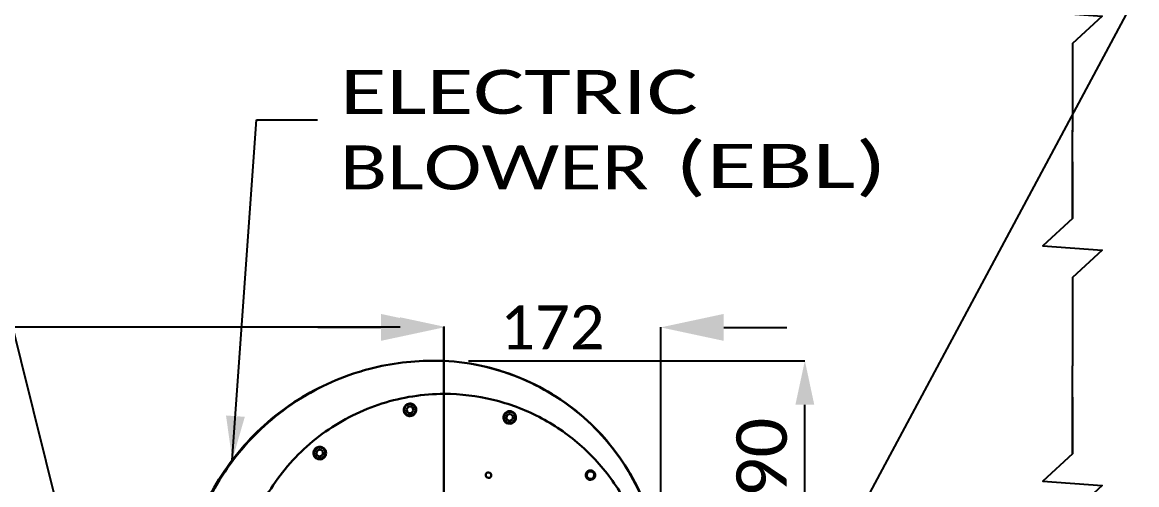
# Model space of a CAD drawing. Header units: millimetres. Extents: x 13935 to 21534, y -198 to 9202.
# Drawn here: x 15320 to 16205, y 3197 to 3564 of the extents above; entities that cross this region are included whole.
import ezdxf
from ezdxf.enums import TextEntityAlignment as Align

# ---------------------------------------------------------------- set-up
doc = ezdxf.new("R2010")
doc.units = ezdxf.units.MM
doc.header["$LTSCALE"] = 326.7
doc.header["$PDMODE"] = 3
doc.header["$PDSIZE"] = 8
doc.layers.get('0').update_dxf_attribs({"linetype": 'CONTINUOUS'})
doc.layers.get('Defpoints').update_dxf_attribs({"linetype": 'CONTINUOUS'})
doc.styles.get("Standard").update_dxf_attribs({"font": 'calibri.ttf'})
doc.dimstyles.new('DIMSTYLE_1', dxfattribs={"dimtxt": 40, "dimasz": 35, "dimexe": 0.08, "dimexo": 1, "dimgap": 1, "dimtad": 1, "dimdsep": 46, "dimtxsty": 'Standard', "dimblk": '_FILLED', "dimblk1": '_FILLED', "dimblk2": '_FILLED', "dimcen": 0.09, "dimazin": 2, "dimtp": 0.01, "dimtm": 0.01, "dimtfac": 1, "dimtofl": 0, "dimtmove": 0, "dimatfit": 3, "dimldrblk": '_FILLED', "dimfxl": 1, "dimtolj": 1, "dimarcsym": 0})
doc.dimstyles.new('DIMSTYLE_2', dxfattribs={"dimtxt": 40, "dimasz": 35, "dimexe": 0.08, "dimexo": 1, "dimgap": 1, "dimtad": 1, "dimdec": 0, "dimdsep": 46, "dimtxsty": 'Standard', "dimblk": '_FILLED', "dimblk1": '_FILLED', "dimblk2": '_FILLED', "dimcen": 0.09, "dimazin": 2, "dimtp": 0.01, "dimtm": 0.01, "dimtfac": 1, "dimtdec": 0, "dimtofl": 0, "dimtmove": 0, "dimatfit": 3, "dimldrblk": '_FILLED', "dimfxl": 1, "dimtolj": 1, "dimarcsym": 0})
doc.dimstyles.get("Standard").update_dxf_attribs({"dimtxt": 35, "dimasz": 35, "dimexe": 0.08, "dimexo": 1, "dimtad": 1, "dimdsep": 46, "dimtxsty": 'Standard', "dimblk": '_FILLED', "dimblk1": '_FILLED', "dimblk2": '_FILLED', "dimcen": 0.09, "dimazin": 2, "dimtol": 1, "dimtp": 0.01, "dimtm": 0.01, "dimtfac": 1, "dimtofl": 0, "dimtmove": 0, "dimatfit": 3, "dimldrblk": '_FILLED', "dimfxl": 1, "dimtolj": 1, "dimarcsym": 0})

# ---------------------------------------------------------------- blocks, each defined once
blk = doc.blocks.new('_FILLED')
at = {"color": 0, "linetype": 'ByBlock'}
blk.add_solid([(0, 0), (-1, 0.214), (-1, -0.214)], dxfattribs=at)
blk = doc.blocks.new('*D126')
at = {"color": 0, "linetype": 'Continuous', "lineweight": -2}
for p, q in [((15674.55, 3295.55), (15941.68, 3295.55)), ((15941.6, 3140.44), (15941.6, 3260.55)), ((15662.57, 3105.44), (15941.68, 3105.44))]:
    blk.add_line(p, q, dxfattribs=at)
at = {"layer": 'Defpoints', "color": 0}
for p in [(15673.55, 3295.55), (15941.6, 3295.55), (15661.57, 3105.44)]:
    blk.add_point(p, dxfattribs=at)
at = {"color": 0, "linetype": 'ByBlock', "lineweight": -2, "xscale": 35, "yscale": 35, "zscale": 35}
for p, rotation in [((15941.6, 3295.55), 90), ((15941.6, 3105.44), 270)]:
    blk.add_blockref('_FILLED', p, dxfattribs=dict(at, rotation=rotation))
at = {"color": 0, "lineweight": 30, "insert": (15887.26, 3202.85), "char_height": 40, "attachment_point": 2, "rotation": 90, "line_spacing_factor": 0.9}
blk.add_mtext('\\A1;190', dxfattribs=at)
blk = doc.blocks.new('*D2003')
at = {"color": 0, "linetype": 'Continuous', "lineweight": -2}
for p, q in [((14757.24, 2762.19), (14757.24, 3322.6)), ((14792.24, 3322.52), (15620.34, 3322.52)), ((15655.34, 3106.66), (15655.34, 3322.6))]:
    blk.add_line(p, q, dxfattribs=at)
at = {"layer": 'Defpoints', "color": 0}
for p in [(15655.34, 3322.52), (15655.34, 3105.66), (14757.24, 2761.19)]:
    blk.add_point(p, dxfattribs=at)
at = {"color": 0, "linetype": 'ByBlock', "lineweight": -2, "xscale": 35, "yscale": 35, "zscale": 35, "rotation": 180}
blk.add_blockref('_FILLED', (14757.24, 3322.52), dxfattribs=at)
at = {"color": 0, "linetype": 'ByBlock', "lineweight": -2, "xscale": 35, "yscale": 35, "zscale": 35}
blk.add_blockref('_FILLED', (15655.34, 3322.52), dxfattribs=at)
at = {"color": 0, "lineweight": 30, "insert": (15193.23, 3343.52), "char_height": 40, "attachment_point": 5}
blk.add_mtext('\\A1;\\A1;E', dxfattribs=at)
blk = doc.blocks.new('*D2004')
at = {"color": 0, "lineweight": -2}
for p, q in [((15605.08, 3321.99), (15555.08, 3321.99)), ((15655.08, 3106.88), (15655.08, 3322.07)), ((15827.22, 3106.88), (15827.22, 3322.07)), ((15877.22, 3321.99), (15927.22, 3321.99))]:
    blk.add_line(p, q, dxfattribs=at)
at = {"layer": 'Defpoints', "color": 0}
for p in [(15827.22, 3321.99), (15655.08, 3105.88), (15827.22, 3105.88)]:
    blk.add_point(p, dxfattribs=at)
at = {"color": 0, "linetype": 'ByBlock', "lineweight": -2, "xscale": 50, "yscale": 50, "zscale": 50}
blk.add_blockref('_FILLED', (15655.08, 3321.99), dxfattribs=at)
at = {"color": 0, "linetype": 'ByBlock', "lineweight": -2, "xscale": 50, "yscale": 50, "zscale": 50, "rotation": 180}
blk.add_blockref('_FILLED', (15827.22, 3321.99), dxfattribs=at)
at = {"color": 0, "lineweight": 30, "insert": (15741.15, 3321.99), "char_height": 35, "attachment_point": 5}
blk.add_mtext('\\A1;\\A1;172', dxfattribs=at)

msp = doc.modelspace()

# ---------------------------------------------------------------- linework, layer by layer
for p, q in [((16154.04418, 3547.40077), (16154.04418, 3477.40077)), ((16154.04418, 3547.40077), (16154.04418, 3477.40077)), ((16154.04418, 3408.57872), (16154.04418, 3478.57872)), ((16154.04418, 3408.57872), (16154.04418, 3478.57872)), ((16154.04418, 3361.57872), (16154.04418, 3291.57872)), ((16154.04418, 3361.57872), (16154.04418, 3291.57872)), ((16154.04418, 3221.57872), (16154.04418, 3291.57872)), ((16154.04418, 3221.57872), (16154.04418, 3291.57872))]:
    msp.add_line(p, q)
at = {"color": 0, "linetype": 'Continuous', "lineweight": 30}
for p, q in [((15645.36469, 3295.54586), (15645.54356, 3295.54674)), ((15645.36506, 3295.47609), (15645.54382, 3295.48889)), ((15626.978, 3259.16501), (15625.25677, 3256.84753)), ((15626.40315, 3254.19817), (15625.25677, 3256.84753)), ((15629.8456, 3258.83312), (15626.978, 3259.16501)), ((15629.27075, 3253.86628), (15630.99198, 3256.18375)), ((15629.8456, 3258.83312), (15630.99198, 3256.18375)), ((15626.40315, 3254.19817), (15629.27075, 3253.86628)), ((15704.65916, 3249.30893), (15704.99105, 3252.17654)), ((15704.65916, 3249.30893), (15706.97663, 3247.5877)), ((15707.64041, 3253.32291), (15704.99105, 3252.17654)), ((15706.97663, 3247.5877), (15709.626, 3248.73408)), ((15709.95789, 3251.60168), (15707.64041, 3253.32291)), ((15709.95789, 3251.60168), (15709.626, 3248.73408)), ((15554.20125, 3223.89316), (15553.86936, 3221.02555)), ((15556.18684, 3219.30432), (15553.86936, 3221.02555)), ((15556.85062, 3225.03954), (15554.20125, 3223.89316)), ((15556.18684, 3219.30432), (15558.8362, 3220.4507)), ((15556.85062, 3225.03954), (15559.16809, 3223.31831)), ((15558.8362, 3220.4507), (15559.16809, 3223.31831))]:
    msp.add_line(p, q, dxfattribs=at)
for points in [[(16154.04418, 3639.39346), (16154.04418, 3594.40077), (16130.55758, 3572.62426), (16177.53078, 3569.17728), (16154.04418, 3547.40077), (16154.04418, 3478.57872)], [(16154.04418, 3639.39346), (16154.04418, 3594.40077), (16130.55758, 3572.62426), (16177.53078, 3569.17728), (16154.04418, 3547.40077), (16154.04418, 3478.57872)], [(16154.04418, 3453.5714), (16154.04418, 3408.57872), (16130.55758, 3386.8022), (16177.53078, 3383.35523), (16154.04418, 3361.57872), (16154.04418, 3292.75666)], [(16154.04418, 3453.5714), (16154.04418, 3408.57872), (16130.55758, 3386.8022), (16177.53078, 3383.35523), (16154.04418, 3361.57872), (16154.04418, 3292.75666)], [(16154.04418, 3266.5714), (16154.04418, 3221.57872), (16130.55758, 3199.8022), (16177.53078, 3196.35523), (16154.04418, 3174.57872), (16154.04418, 3105.75666)], [(16154.04418, 3266.5714), (16154.04418, 3221.57872), (16130.55758, 3199.8022), (16177.53078, 3196.35523), (16154.04418, 3174.57872), (16154.04418, 3105.75666)]]:
    msp.add_lwpolyline(points)
for centre, radius, start, end in [((15646.55821, 3095.65453), 199.89489, 90.3420998, 105.55432743), ((15646.43328, 3097.22716), 198.32158, 90.01535477, 90.25704543), ((15646.39177, 3114.16004), 181.38869, 79.3965129, 90.00367602), ((15646.40902, 3096.64642), 198.89939, 106.19200081, 108.52151777), ((15646.36597, 3096.78742), 198.75198, 105.58851536, 106.19141781), ((15628.12629, 3256.48342), 4.43178, 83.44852143, 103.31661478), ((15707.31249, 3250.4896), 4.43399, 253.46657742, 273.32450263), ((15771.42212, 3204.68036), 3.27652, 270.14722191, 287.80026947)]:
    msp.add_arc(centre, radius, start, end, dxfattribs=at)
for points, knots in [([(15679.68658, 3292.49875), (15699.94307, 3288.73255), (15739.48324, 3274.0826), (15787.69288, 3233.53433), (15819.51867, 3179.17029), (15827.28119, 3137.72444), (15827.57357, 3117.12308)], [0, 0, 0, 0, 0.250001913, 0.500001053, 0.750000542, 1, 1, 1, 1]), ([(15679.76932, 3292.45137), (15700.20351, 3288.62181), (15740.07501, 3273.71703), (15788.48786, 3232.49048), (15820.10604, 3177.32036), (15827.42281, 3135.38733), (15827.42837, 3114.59721)], [0, 0, 0, 0, 0.249997451, 0.499998309, 0.750000416, 1, 1, 1, 1]), ([(15583.22686, 3285.24861), (15564.31237, 3279.01307), (15528.14027, 3260.69052), (15484.68185, 3218.41224), (15455.70779, 3165.15302), (15447.83111, 3125.37748), (15446.93439, 3105.48203)], [0, 0, 0, 0, 0.250000688, 0.500000754, 0.750001467, 1, 1, 1, 1]), ([(15447.63194, 3105.42102), (15448.51913, 3125.27625), (15456.33788, 3164.97222), (15485.1396, 3218.17435), (15528.36857, 3260.49573), (15564.38191, 3278.93064), (15583.22649, 3285.2437)], [0, 0, 0, 0, 0.250010641, 0.500007491, 0.750003343, 1, 1, 1, 1]), ([(15501.31972, 3160.30273), (15506.89714, 3176.03207), (15523.01798, 3205.96825), (15559.56893, 3241.29811), (15605.07536, 3263.95536), (15638.67613, 3269.155), (15655.36503, 3269.16093)], [0, 0, 0, 0, 0.250000071, 0.500000033, 0.750000064, 1, 1, 1, 1]), ([(15655.36503, 3269.16093), (15668.3587, 3269.16555), (15694.45348, 3266.04565), (15731.29231, 3252.25111), (15763.84064, 3230.12308), (15790.22046, 3200.92069), (15808.93885, 3166.30427), (15818.92936, 3128.23586), (15819.63267, 3088.90523), (15813.86022, 3063.26643), (15809.51764, 3051.01956)], [0, 0, 0, 0, 0.124999895, 0.249999954, 0.374999914, 0.500000015, 0.625000119, 0.750000148, 0.874997028, 1, 1, 1, 1]), ([(15628.12398, 3261.51552), (15626.54138, 3261.51468), (15623.16736, 3259.77179), (15622.908, 3255.98253), (15623.53649, 3254.53006)], [0, 0, 0, 0, 0.499996796, 1, 1, 1, 1]), ([(15624.0862, 3254.76833), (15623.59389, 3255.90611), (15623.6344, 3258.76466), (15625.89944, 3260.50892), (15627.10551, 3260.79604)], [0, 0, 0, 0, 0.499990682, 1, 1, 1, 1]), ([(15632.16255, 3258.26296), (15632.74508, 3256.91668), (15632.40284, 3253.33675), (15629.07392, 3251.97569), (15627.61682, 3252.14503)], [0, 0, 0, 0, 0.499997957, 1, 1, 1, 1]), ([(15632.71415, 3258.50123), (15632.33475, 3259.37807), (15631.03277, 3260.94302), (15629.07921, 3261.51602), (15628.12398, 3261.51552)], [0, 0, 0, 0, 0.50004414, 1, 1, 1, 1]), ([(15628.12666, 3251.51577), (15629.70926, 3251.51661), (15633.08328, 3253.2595), (15633.34264, 3257.04875), (15632.71415, 3258.50123)], [0, 0, 0, 0, 0.499996796, 1, 1, 1, 1]), ([(15628.63193, 3260.88626), (15629.38571, 3260.79866), (15630.87355, 3260.21586), (15631.86113, 3258.95955), (15632.16255, 3258.26296)], [0, 0, 0, 0, 0.49994642, 1, 1, 1, 1]), ([(15623.53649, 3254.53006), (15623.91589, 3253.65322), (15625.21787, 3252.08827), (15627.17143, 3251.51527), (15628.12666, 3251.51577)], [0, 0, 0, 0, 0.50004414, 1, 1, 1, 1]), ([(15702.34263, 3251.03016), (15702.18582, 3249.67528), (15703.08735, 3246.69246), (15705.94684, 3245.4555), (15707.31081, 3245.45538)], [0, 0, 0, 0, 0.499991847, 1, 1, 1, 1]), ([(15707.30813, 3255.45523), (15706.12196, 3255.45535), (15703.66532, 3254.54421), (15702.479, 3252.20845), (15702.34263, 3251.03016)], [0, 0, 0, 0, 0.500002678, 1, 1, 1, 1]), ([(15702.78118, 3248.35252), (15702.97579, 3247.6785), (15703.76837, 3246.41555), (15705.12285, 3245.79219), (15705.81632, 3245.68599)], [0, 0, 0, 0, 0.500003763, 1, 1, 1, 1]), ([(15706.05069, 3246.23894), (15705.08939, 3246.52568), (15703.31396, 3247.82205), (15702.82237, 3249.96469), (15702.9377, 3250.96117)], [0, 0, 0, 0, 0.500003872, 1, 1, 1, 1]), ([(15703.37284, 3252.42263), (15703.71218, 3253.10226), (15704.76967, 3254.30264), (15706.28908, 3254.80248), (15707.04742, 3254.84754)], [0, 0, 0, 0, 0.499988427, 1, 1, 1, 1]), ([(15707.04742, 3254.84754), (15708.28495, 3254.92107), (15710.95716, 3253.90562), (15711.82186, 3251.18088), (15711.67934, 3249.94944)], [0, 0, 0, 0, 0.500009535, 1, 1, 1, 1]), ([(15712.27631, 3249.88045), (15712.43312, 3251.23533), (15711.53158, 3254.21815), (15708.67209, 3255.45511), (15707.30813, 3255.45523)], [0, 0, 0, 0, 0.499991847, 1, 1, 1, 1]), ([(15707.31081, 3245.45538), (15708.49698, 3245.45527), (15710.95362, 3246.3664), (15712.13993, 3248.70216), (15712.27631, 3249.88045)], [0, 0, 0, 0, 0.500002678, 1, 1, 1, 1]), ([(15711.67934, 3249.94944), (15711.564, 3248.95289), (15710.59588, 3246.97906), (15708.57108, 3246.12257), (15707.56963, 3246.06307)], [0, 0, 0, 0, 0.499996531, 1, 1, 1, 1]), ([(15556.51833, 3227.17194), (15555.49259, 3227.17174), (15553.38546, 3226.49735), (15551.45632, 3223.84596), (15551.42458, 3220.56692), (15552.71487, 3218.7696), (15553.53842, 3218.15794)], [0, 0, 0, 0, 0.24999469, 0.499989836, 0.749981902, 1, 1, 1, 1]), ([(15553.89522, 3218.63962), (15553.1869, 3219.16571), (15552.07, 3220.69842), (15552.03515, 3223.51023), (15553.60566, 3225.84287), (15555.3799, 3226.5124), (15556.26066, 3226.56435)], [0, 0, 0, 0, 0.250014545, 0.500001297, 0.74999614, 1, 1, 1, 1]), ([(15556.52101, 3217.17192), (15557.54676, 3217.17212), (15559.65389, 3217.84651), (15561.58303, 3220.4979), (15561.61477, 3223.77694), (15560.32447, 3225.57426), (15559.50093, 3226.18592)], [0, 0, 0, 0, 0.24999469, 0.499989836, 0.749981902, 1, 1, 1, 1]), ([(15559.14223, 3225.70424), (15559.85056, 3225.17815), (15560.96746, 3223.64543), (15561.0023, 3220.83363), (15559.4318, 3218.50099), (15557.65755, 3217.83146), (15556.7768, 3217.77951)], [0, 0, 0, 0, 0.250014545, 0.500001297, 0.74999614, 1, 1, 1, 1]), ([(15688.43606, 3205.35914), (15688.21048, 3204.72297), (15688.4032, 3203.13365), (15689.83822, 3202.42265), (15690.51332, 3202.42425)], [0, 0, 0, 0, 0.499953518, 1, 1, 1, 1]), ([(15690.5058, 3206.82356), (15690.06252, 3206.82251), (15689.15424, 3206.53919), (15688.58421, 3205.77697), (15688.43606, 3205.35914)], [0, 0, 0, 0, 0.499976839, 1, 1, 1, 1]), ([(15692.58306, 3203.88866), (15692.80864, 3204.52483), (15692.61592, 3206.11415), (15691.1809, 3206.82515), (15690.5058, 3206.82356)], [0, 0, 0, 0, 0.499953518, 1, 1, 1, 1]), ([(15690.51332, 3202.42425), (15690.9566, 3202.42529), (15691.86488, 3202.70861), (15692.43491, 3203.47083), (15692.58306, 3203.88866)], [0, 0, 0, 0, 0.499976839, 1, 1, 1, 1]), ([(15771.41689, 3208.40349), (15770.06993, 3208.40081), (15767.14882, 3206.62153), (15767.69487, 3203.24394), (15768.56914, 3202.21944)], [0, 0, 0, 0, 0.500026378, 1, 1, 1, 1]), ([(15771.42226, 3207.90352), (15770.25489, 3207.90119), (15767.72326, 3206.35915), (15768.19651, 3203.43191), (15768.9542, 3202.54401)], [0, 0, 0, 0, 0.500026378, 1, 1, 1, 1]), ([(15770.45335, 3207.48591), (15769.73081, 3207.23355), (15768.4365, 3206.10355), (15768.35797, 3204.38718), (15768.61029, 3203.66464)], [0, 0, 0, 0, 0.500005143, 1, 1, 1, 1]), ([(15771.42645, 3200.90388), (15772.77341, 3200.90657), (15775.69451, 3202.68585), (15775.14847, 3206.06343), (15774.2742, 3207.08793)], [0, 0, 0, 0, 0.500026378, 1, 1, 1, 1]), ([(15772.42375, 3201.5607), (15773.21756, 3201.81668), (15774.65648, 3203.0188), (15774.77353, 3204.89056), (15774.50931, 3205.68165)], [0, 0, 0, 0, 0.500004849, 1, 1, 1, 1]), ([(15772.43176, 3201.82148), (15773.15431, 3202.07384), (15774.44862, 3203.20383), (15774.52714, 3204.9202), (15774.27483, 3205.64275)], [0, 0, 0, 0, 0.500005143, 1, 1, 1, 1])]:
    msp.add_open_spline(points, degree=3, knots=knots, dxfattribs=at)
for points in [[(15624.92477, 3253.49529), (15624.57613, 3253.86495), (15624.28799, 3254.30198), (15624.0862, 3254.76833)], [(15627.61682, 3252.14503), (15626.61963, 3252.26091), (15625.61357, 3252.76496), (15624.92477, 3253.49529)], [(15702.9377, 3250.96117), (15702.99614, 3251.46609), (15703.14578, 3251.96788), (15703.37284, 3252.42263)], [(15556.26066, 3226.56435), (15557.26132, 3226.62337), (15558.33751, 3226.30192), (15559.14223, 3225.70424)], [(15559.50093, 3226.18592), (15558.6603, 3226.81026), (15557.56545, 3227.17215), (15556.51833, 3227.17194)], [(15553.53842, 3218.15794), (15554.37904, 3217.5336), (15555.47389, 3217.17171), (15556.52101, 3217.17192)], [(15555.25797, 3217.95642), (15554.7712, 3218.10224), (15554.30316, 3218.33664), (15553.89522, 3218.63962)], [(15556.7768, 3217.77951), (15556.26798, 3217.7495), (15555.74623, 3217.81016), (15555.25797, 3217.95642)], [(15768.61029, 3203.66464), (15768.86245, 3202.94254), (15769.44891, 3202.28478), (15770.13774, 3201.95232)], [(15768.9542, 3202.54401), (15769.54409, 3201.85276), (15770.5218, 3201.40204), (15771.43054, 3201.40385)], [(15771.43905, 3207.65365), (15771.10576, 3207.65312), (15770.768, 3207.59581), (15770.45335, 3207.48591)], [(15774.2742, 3207.08793), (15773.59356, 3207.88553), (15772.46543, 3208.40559), (15771.41689, 3208.40349)], [(15772.92414, 3207.53775), (15772.46698, 3207.77546), (15771.93751, 3207.90455), (15771.42226, 3207.90352)], [(15772.74737, 3207.35506), (15772.34452, 3207.54949), (15771.88637, 3207.65435), (15771.43905, 3207.65365)], [(15774.27483, 3205.64275), (15774.02266, 3206.36485), (15773.43621, 3207.02261), (15772.74737, 3207.35506)], [(15773.89859, 3206.76337), (15773.62927, 3207.07897), (15773.29224, 3207.34635), (15772.92414, 3207.53775)], [(15774.50931, 3205.68165), (15774.37813, 3206.07439), (15774.16738, 3206.44839), (15773.89859, 3206.76337)], [(15768.56914, 3202.21944), (15769.24978, 3201.42184), (15770.37791, 3200.90179), (15771.42645, 3200.90388)], [(15770.13774, 3201.95232), (15770.54059, 3201.75789), (15770.99874, 3201.65303), (15771.44606, 3201.65374)], [(15771.44606, 3201.65374), (15771.77935, 3201.65426), (15772.11711, 3201.71158), (15772.43176, 3201.82148)]]:
    msp.add_open_spline(points, degree=3, dxfattribs=at)

# ---------------------------------------------------------------- texts
for s, width, p, p2 in [('ELECTRIC', 1.376103, (15572.42566, 3491.51487), (15856.62799, 3491.51487)), ('(EBL)', 1.477806, (15838.72629, 3432.74807), (16006.50837, 3432.74807)), ('BLOWER', 1.254869, (15572.42566, 3431.51487), (15817.87313, 3431.51487))]:
    msp.add_text(s, height=35, dxfattribs=dict(at, width=width)).set_placement(p, p2, align=Align.FIT)

# ---------------------------------------------------------------- dimensions: what is measured, and where the dimension line sits
dim = msp.add_linear_dim(base=(15655.33815, 3322.52348), p1=(14757.23775, 2761.18516), p2=(15655.33815, 3105.66112), text='\\A1;E', dimstyle='DIMSTYLE_1', override={"dimtxsty": 'Standard', "dimldrblk": '_FILLED'}, dxfattribs=at)
dim.commit()
dim.dimension.update_dxf_attribs({"geometry": '*D2003', "text_midpoint": (15193.2286, 3322.52348), "dimtype": 160})
at = {"lineweight": 30}
dim = msp.add_linear_dim(base=(15827.21936, 3321.99496), p1=(15655.0764, 3105.88284), p2=(15827.21936, 3105.88284), text='\\A1;172', dimstyle='Standard', override={"dimasz": 50, "dimtad": 0, "dimtih": 1, "dimtoh": 1, "dimdec": 4, "dimzin": 0, "dimtxsty": 'Standard', "dimcen": 53.46, "dimadec": 0, "dimazin": 0, "dimtdec": 4, "dimtzin": 0}, dxfattribs=at)
dim.commit()
dim.dimension.update_dxf_attribs({"geometry": '*D2004', "text_midpoint": (15741.14788, 3321.99496), "dimtype": 160})
at = {"color": 0, "linetype": 'Continuous', "lineweight": 30}
dim = msp.add_linear_dim(base=(15941.59505, 3295.54873), p1=(15661.57199, 3105.43665), p2=(15673.54591, 3295.54873), angle=90, dimstyle='DIMSTYLE_2', dxfattribs=at)
dim.commit()
dim.dimension.update_dxf_attribs({"geometry": '*D126', "text_midpoint": (15941.59505, 3202.85219), "dimtype": 160})

# ---------------------------------------------------------------- leaders
for points in [[(15829.86445, 2885.8749), (16353.0117, 3861.97832), (16431.58544, 3861.35002)], [(15487.09603, 3216.58223), (15506.21174, 3486.69364), (15554.71237, 3486.69364)], [(15441.88368, 2803.15845), (15274.91893, 3474.13026), (15214.91893, 3474.13026)]]:
    msp.add_leader(points, dimstyle='Standard', override={"dimtad": 0}, dxfattribs=at)

doc.saveas('drawing.dxf')
